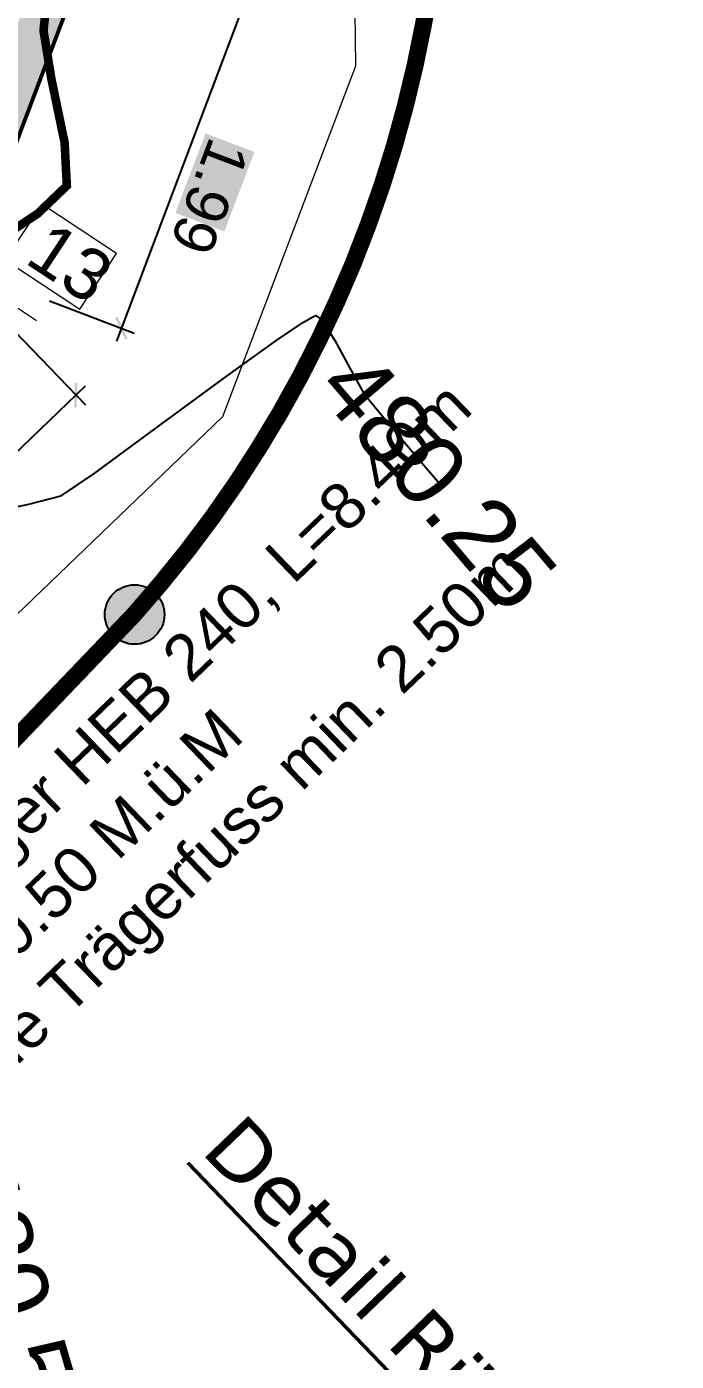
# Model space of a CAD drawing. Header units: metres. Extents: x 2687650.8 to 2687727.1, y 1234407.3 to 1234484.3.
# Drawn here: x 2687688.65 to 2687692.46, y 1234439.79 to 1234447.63 of the extents above; entities that cross this region are included whole.
import ezdxf

# ---------------------------------------------------------------- set-up
doc = ezdxf.new("R2010")
doc.units = ezdxf.units.M
for name, color, linetype in [('PDF_0', 7, 'Continuous'), ('PDF_A__BEML', 7, 'Continuous'), ('PDF_A__Text', 7, 'Continuous'), ('PDF_AV_01611-Parzelle', 7, 'Continuous'), ('PDF_E_BETON', 7, 'Continuous'), ('PDF_Text', 7, 'Continuous')]:
    doc.layers.add(name, color=color, linetype=linetype)
for name, color, linetype, true_color in [('PDF_060-Kataster_Hauptinfo.060', 7, 'Continuous', 0x7f7f7f), ('PDF_062_Bauten.062 Bauteilschraffuren', 7, 'Continuous', 0x7f7f7f), ('PDF_211_Wände_Beton.211', 7, 'Continuous', 0x7f7f7f), ('PDF_3D_Kurven', 7, 'Continuous', 0xdda500), ('PDF_3D_Kurven-Nebenhoehen', 7, 'Continuous', 0xdda500), ('PDF_AV_01651-GP-Markstein', 7, 'Continuous', 0xfdfdfd), ('PDF_E_Farbe Beton', 7, 'Continuous', 0xdfff7f), ('PDF_kan_sw_', 7, 'Continuous', 0xdadada), ('PDF_Rühlwand Träger u Vermassung', 7, 'Continuous', 0x0ac1ff)]:
    doc.layers.add(name, color=color, linetype=linetype, true_color=true_color)
doc.styles.add('PDF Arial', font='arial.ttf')
doc.styles.add('PDF Verdana', font='verdana.ttf')

# ---------------------------------------------------------------- blocks, each defined once
blk = doc.blocks.new('A$C1c84ec86')
at = {"layer": 'PDF_0', "transparency": 33554559}
for points in [[(3199.82, 2252.81), (3199.4, 2251.33), (3212.73, 2246.67), (3213.16, 2248.15)], [(3220.57, 2197.56), (3221.62, 2198.62), (3211.67, 2208.78), (3210.62, 2207.72)]]:
    blk.add_hatch(color=256, dxfattribs=at).paths.add_polyline_path(points)
at = {"layer": 'PDF_A__BEML', "true_color": 0xffffff, "transparency": 33554559}
blk.add_hatch(color=7, dxfattribs=at).paths.add_polyline_path([(3185.85, 2377.69), (3158.12, 2364.57), (3179.5, 2319.48), (3207.23, 2332.61)])
at = {"layer": 'PDF_AV_01651-GP-Markstein', "transparency": 33554559}
blk.add_hatch(color=256, dxfattribs=at).paths.add_polyline_path([(3321.32, 2151.84), (3318.99, 2149.51), (3317.3, 2146.76), (3316.03, 2143.8), (3315.39, 2140.62), (3315.18, 2137.45), (3315.82, 2134.27), (3316.88, 2131.31), (3318.57, 2128.56), (3320.47, 2126.02), (3323.01, 2124.11), (3325.98, 2122.42), (3328.94, 2121.57), (3332.33, 2121.15), (3335.5, 2121.36), (3338.68, 2122.21), (3341.43, 2123.48), (3344.18, 2125.38), (3346.3, 2127.71), (3348.2, 2130.46), (3349.47, 2133.43), (3350.11, 2136.6), (3350.11, 2139.78), (3349.68, 2142.95), (3348.63, 2146.13), (3346.93, 2148.88), (3344.82, 2151.21), (3342.28, 2153.32), (3339.52, 2154.8), (3336.35, 2155.86), (3333.17, 2156.07), (3330, 2155.86), (3326.82, 2155.23), (3323.86, 2153.75)])
at = {"layer": 'PDF_E_Farbe Beton', "true_color": 0xbfff7f, "transparency": 33554559}
h = blk.add_hatch(color=71, dxfattribs=at)
h.paths.add_polyline_path([(3096.53, 1972.34), (3087.64, 1847.46), (3087.42, 523.67), (612.36, 523.67), (612.36, 1217.32), (591.83, 1429.41), (592.04, 1430.89), (672.48, 2565.87), (2668.74, 2565.87), (2848.03, 2530.94), (2997.89, 2390.18), (3013.34, 2375.79), (3093.99, 2206.03), (3096.53, 2200.53)])
h.paths.add_polyline_path([(3120.45, 1972.34), (3120.45, 2206.03), (3039.8, 2375.79), (3033.03, 2390.18), (2883.16, 2530.94), (2859.46, 2553.17), (2794.47, 2565.87), (2671.07, 2589.79), (650.04, 2589.79), (648.35, 2565.87), (567.91, 1430.89), (568.12, 1429.41), (588.44, 1217.32), (588.44, 499.75), (3111.55, 499.75), (3111.55, 1847.46)], flags=0)
at = {"layer": 'PDF_060-Kataster_Hauptinfo.060', "lineweight": 18}
blk.add_lwpolyline([(3414.46, 173.36), (3333.6, 2121.15), (3332.75, 2138.08), (3330.63, 2161.37), (3327.67, 2184.65), (3324.07, 2207.72), (3319.63, 2230.79), (3314.34, 2253.44), (3308.41, 2276.09), (3301.63, 2298.53), (3294.23, 2320.75), (3286.18, 2342.77), (3277.29, 2364.36), (3268.4, 2384.47), (3258.88, 2404.36), (3248.72, 2424.05), (3237.92, 2443.31), (3226.7, 2462.15), (3214.64, 2480.78), (3202.15, 2498.98), (3189.24, 2516.76)], dxfattribs=at)
at = {"layer": 'PDF_062_Bauten.062 Bauteilschraffuren', "lineweight": 18}
blk.add_lwpolyline([(3332.75, 2138.08), (3333.6, 2121.57), (3358.36, 1523.6), (3376.14, 1092.22), (3376.35, 1092.22), (3414.46, 173.57), (465.04, 388.84), (483.03, 548.65), (515.84, 1009.24), (643.69, 2809.29), (760.11, 2801.88), (1044.17, 2801.88), (2574.76, 2801.88)], dxfattribs=at)
blk.add_lwpolyline([(3277.33, 2364.5, 0.077863), (3161.4, 2551.21, 0.00302), (3155.52, 2558.06)], format="xyb", dxfattribs=at)
for centre, radius, start, end in [((2623.34, 2091.62), 469.38, 3.81226, 90.25268), ((2622.7, 2084), 712.38, 4.36708, 23.19212)]:
    blk.add_arc(centre, radius, start, end, dxfattribs=at)
at = {"layer": 'PDF_211_Wände_Beton.211', "lineweight": 18}
blk.add_arc((2623.13, 2091.41), 469.59, 3.98804, 89.70337, dxfattribs=at)
at = {"layer": 'PDF_3D_Kurven', "lineweight": 0, "const_width": 5.03}
blk.add_lwpolyline([(3117.8, 2227.3), (3123.83, 2261.27), (3123.83, 2284.66), (3104.78, 2301.17), (3072.29, 2321.6), (3048.69, 2337.9), (3034.08, 2355.26)], dxfattribs=at)
at = {"layer": 'PDF_3D_Kurven-Nebenhoehen', "lineweight": 25}
blk.add_lwpolyline([(3227.76, 2114.8), (3242.79, 2138.29), (3252.74, 2156.07), (3256.76, 2178.94), (3262.69, 2223.6), (3269.46, 2275.03), (3274.54, 2310.59), (3277.72, 2329.22), (3279.41, 2335.78), (3280.04, 2337.05), (3281.53, 2337.48), (3286.82, 2337.48), (3298.25, 2334.94), (3316.03, 2330.07), (3332.54, 2325.83), (3352.86, 2324.14), (3381.86, 2322.24), (3400.06, 2321.18)], dxfattribs=at)
at = {"layer": 'PDF_A__BEML', "lineweight": 25}
for points in [[(3117.48, 2436.54), (3209.77, 2242.44)], [(3165.53, 2230.37), (3213.58, 2253.23)], [(3216.12, 1976.37), (3216.12, 2211.11)], [(3156.43, 2203.28), (3224.16, 2203.28)]]:
    blk.add_lwpolyline(points, dxfattribs=at)
at = {"layer": 'PDF_A__Text', "lineweight": 18}
blk.add_lwpolyline([(3172.73, 2278), (3121.5, 2266.57), (3130.18, 2228.47), (3181.41, 2239.9)], close=True, dxfattribs=at)
at = {"layer": 'PDF_AV_01611-Parzelle', "lineweight": 0}
blk.add_lwpolyline([(3414.46, 173.46, 10, 10, 0), (3332.64, 2138.72, 10, 10, 0), (3330.32, 2162.95, 10, 10, 0), (3327.25, 2187.19, 10, 10, 0), (3323.33, 2211.32, 10, 10, 0), (3318.57, 2235.24, 10, 10, 0), (3312.96, 2258.95, 10, 10, 0), (3306.61, 2282.55, 10, 10, 0), (3299.41, 2305.94, 10, 10, 0), (3291.37, 2329.01, 10, 10, 0), (3282.58, 2351.87, 10, 10, 0), (3273.17, 2374.2, 10, 10, 0), (3262.79, 2396.43, 10, 10, 0), (3251.79, 2418.23, 10, 10, 0), (3240.04, 2439.61, 10, 10, 0), (3227.55, 2460.56, 10, 10, 0), (3214.32, 2481.2, 10, 10, 0), (3200.46, 2501.31, 10, 10, 0), (3185.96, 2520.89, 10, 10, 0)], format="xyseb", dxfattribs=at)
at = {"layer": 'PDF_AV_01651-GP-Markstein', "color": 7, "lineweight": 25}
blk.add_circle((3332.86, 2138.82), 17.46, dxfattribs=at)
at = {"layer": 'PDF_E_BETON', "lineweight": 18}
blk.add_lwpolyline([(2932.48, 2697.53), (3190.51, 2455.38), (3284.91, 2256.41), (3284.91, 1395.33)], dxfattribs=at)
at = {"layer": 'PDF_E_BETON', "lineweight": 50}
blk.add_lwpolyline([(567.91, 1430.89), (650.04, 2589.79), (2671.07, 2589.79), (2859.46, 2553.17), (3033.03, 2390.18), (3120.45, 2206.03), (3120.45, 1972.34), (3111.55, 1847.25), (3111.55, 499.75), (588.44, 499.75), (588.44, 1217.32)], close=True, dxfattribs=at)
at = {"layer": 'PDF_kan_sw_', "color": 7, "lineweight": 50}
blk.add_lwpolyline([(3586.54, 1938.27), (4224.09, 1938.27)], dxfattribs=at)
at = {"layer": 'PDF_Rühlwand Träger u Vermassung', "color": 7, "lineweight": 18}
blk.add_lwpolyline([(3168.71, 2216.82), (3151.56, 2213.01)], dxfattribs=at)
at = {"layer": 'PDF_Text', "attachment_point": 7, "style": 'PDF Arial'}
for s, insert, char_height, rotation in [('1.99', (3160.5, 2365.88), 25.001, 295.31274), ('7x Rühlwandträger HEB 240, L=8.40m', (3393.17, 1718.76), 27.0014, 90), ('Einbindetiefe Trägerfuss min. 2.50m', (3484.19, 1717.71), 27.0014, 90), ('OK Träger 480.50 M.ü.M', (3438.68, 1718.55), 27.0014, 90)]:
    blk.add_mtext(s, dxfattribs=dict(at, insert=insert, char_height=char_height, rotation=rotation))
at = {"layer": 'PDF_Text', "color": 42, "true_color": 0xdda500, "char_height": 41.138, "attachment_point": 7, "style": 'PDF Arial'}
for s, insert, rotation in [('480.25', (3310.54, 2305.72), 356.6216), ('480.5', (3488.52, 1830.86), 332.53425)]:
    blk.add_mtext(s, dxfattribs=dict(at, insert=insert, rotation=rotation))
at = {"layer": 'PDF_Text', "color": 12, "true_color": 0xdf0000, "insert": (3138.55, 2234.76), "char_height": 30.002, "attachment_point": 7, "rotation": 12.77186, "style": 'PDF Arial'}
blk.add_mtext('13', dxfattribs=at)
at = {"layer": 'PDF_Text', "insert": (3586.54, 1937.86), "char_height": 35.0108, "attachment_point": 7, "style": 'PDF Verdana'}
blk.add_mtext('Detail Rühlwandausfachung 1:20', dxfattribs=at)

msp = doc.modelspace()

# ---------------------------------------------------------------- block references
at = {"xscale": 0.01, "yscale": 0.01, "zscale": 0.01, "rotation": 313.8734409291175}
msp.add_blockref('A$C1c84ec86', (2687650.7677, 1234453.3784), dxfattribs=at)

doc.saveas('drawing.dxf')
